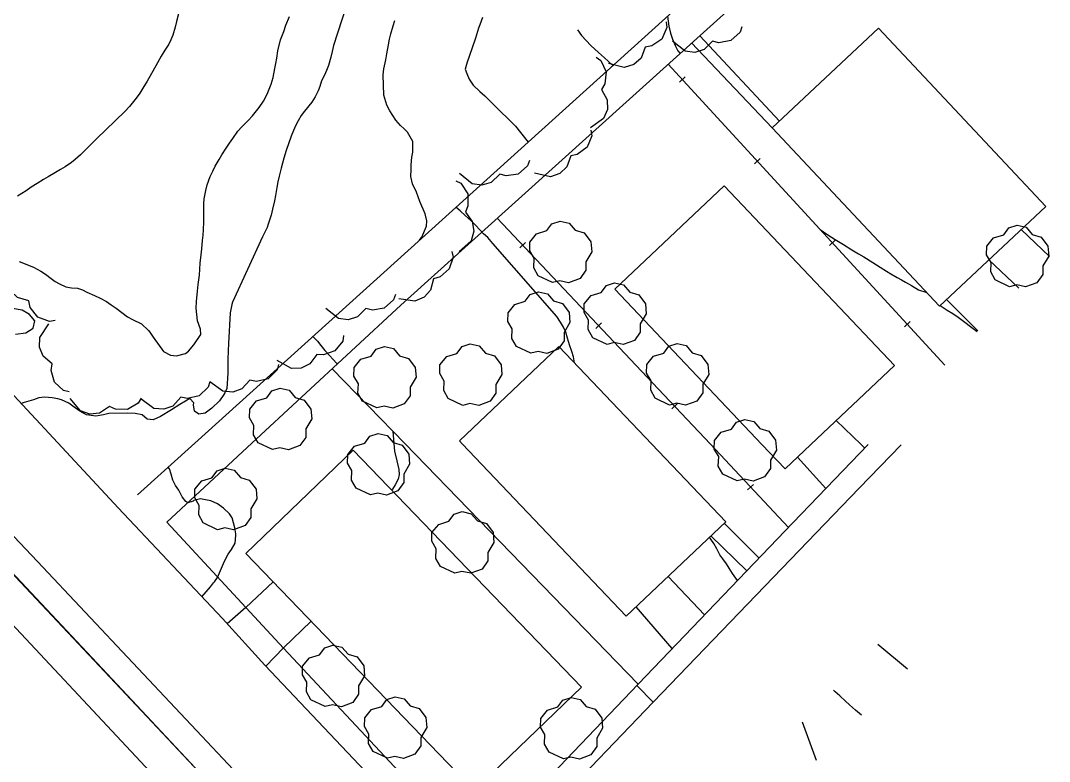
# Model space of a CAD drawing. Extents: x 483350 to 484165, y 4631134 to 4631561.
# Drawn here: x 484100.1 to 484165.1, y 4631476.9 to 4631523.8 of the extents above; entities that cross this region are included whole.
import ezdxf

# ---------------------------------------------------------------- set-up
doc = ezdxf.new("R2010")
doc.units = 0
doc.header["$MEASUREMENT"] = 0
doc.layers.add('1000_corbes', color=35, linetype='Continuous', plot=False)
doc.layers.add('1000_corbes mestres', color=37, linetype='Continuous', plot=False)
doc.layers.add('_POUM POLIGON', color=5, linetype='Continuous', lineweight=30)
for name, color, linetype in [('edificació', 252, 'Continuous'), ('illes', 252, 'Continuous'), ('parcel.les', 252, 'Continuous'), ('voreres', 252, 'Continuous')]:
    doc.layers.add(name, color=color, linetype=linetype)
doc.layers.add('vegetació_ boscos', color=7, linetype='Continuous', true_color=0x8bb078)
doc.layers.add('vegetació_arbres', color=7, linetype='Continuous', true_color=0x8bb078)

msp = doc.modelspace()

# ---------------------------------------------------------------- linework, layer by layer
at = {"layer": '1000_corbes', "flags": 128}
for points in [[(484120.722, 4631524.643), (484119.925, 4631522.18), (484119.829, 4631521.803), (484119.746, 4631521.442), (484119.608, 4631520.925), (484119.48, 4631520.61), (484119.34, 4631520.322), (484119.167, 4631519.945), (484119.06, 4631519.605), (484118.956, 4631519.322), (484118.758, 4631518.946), (484118.543, 4631518.612), (484118.083, 4631518.03), (484117.88, 4631517.756), (484117.69, 4631517.426), (484117.502, 4631517.062), (484117.245, 4631516.465), (484116.922, 4631515.545), (484116.786, 4631515.059), (484116.695, 4631514.743), (484116.604, 4631514.426), (484116.478, 4631513.921), (484116.4, 4631513.572), (484116.336, 4631513.22), (484116.252, 4631512.708), (484116.185, 4631512.371), (484116.062, 4631511.846), (484115.969, 4631511.473), (484115.795, 4631510.886), (484115.718, 4631510.681), (484115.434, 4631510.102), (484113.544, 4631505.97), (484113.498, 4631505.812), (484113.381, 4631505.287), (484113.282, 4631503.348), (484113.266, 4631502.899), (484113.241, 4631502.335), (484113.24, 4631501.604), (484113.241, 4631501.485), (484113.175, 4631500.516), (484113.045, 4631500.24), (484112.988, 4631500.135), (484112.709, 4631499.735), (484112.221, 4631499.265), (484111.813, 4631498.954), (484111.408, 4631498.888), (484111.141, 4631499.069), (484111.071, 4631499.482), (484111.099, 4631499.608), (484110.844, 4631499.875), (484110.563, 4631499.719), (484110.212, 4631499.496), (484109.675, 4631499.162), (484108.984, 4631498.73), (484108.532, 4631498.528), (484108.133, 4631498.575), (484107.836, 4631498.854), (484107.392, 4631498.935), (484106.896, 4631498.957), (484105.722, 4631498.921), (484105.392, 4631498.836), (484104.903, 4631498.765), (484104.301, 4631498.85), (484103.895, 4631499.08), (484103.525, 4631499.339), (484103.192, 4631499.579), (484102.736, 4631499.801), (484102.492, 4631499.859), (484102.138, 4631499.914), (484101.682, 4631499.97), (484101.3, 4631499.916), (484100.966, 4631499.796), (484100.668, 4631499.704), (484100.366, 4631499.632), (484100.183, 4631499.566)], [(484120.722, 4631524.643), (484119.925, 4631522.18), (484119.829, 4631521.803), (484119.746, 4631521.442), (484119.608, 4631520.925), (484119.48, 4631520.61), (484119.34, 4631520.322), (484119.167, 4631519.945), (484119.06, 4631519.605), (484118.956, 4631519.322), (484118.758, 4631518.946), (484118.543, 4631518.612), (484118.083, 4631518.03), (484117.88, 4631517.756), (484117.69, 4631517.426), (484117.502, 4631517.062), (484117.245, 4631516.465), (484116.922, 4631515.545), (484116.786, 4631515.059), (484116.695, 4631514.743), (484116.604, 4631514.426), (484116.478, 4631513.921), (484116.4, 4631513.572), (484116.336, 4631513.22), (484116.252, 4631512.708), (484116.185, 4631512.371), (484116.062, 4631511.846), (484115.969, 4631511.473), (484115.795, 4631510.886), (484115.718, 4631510.681), (484115.434, 4631510.102), (484113.544, 4631505.97), (484113.498, 4631505.812), (484113.381, 4631505.287), (484113.282, 4631503.348), (484113.266, 4631502.899), (484113.241, 4631502.335), (484113.24, 4631501.604), (484113.241, 4631501.485), (484113.175, 4631500.516), (484113.045, 4631500.24), (484112.988, 4631500.135), (484112.709, 4631499.735), (484112.221, 4631499.265), (484111.813, 4631498.954), (484111.408, 4631498.888), (484111.141, 4631499.069), (484111.071, 4631499.482), (484111.099, 4631499.608), (484110.844, 4631499.875), (484110.563, 4631499.719), (484110.212, 4631499.496), (484109.675, 4631499.162), (484108.984, 4631498.73), (484108.532, 4631498.528), (484108.133, 4631498.575), (484107.836, 4631498.854), (484107.392, 4631498.935), (484106.896, 4631498.957), (484105.722, 4631498.921), (484105.392, 4631498.836), (484104.903, 4631498.765), (484104.301, 4631498.85), (484103.895, 4631499.08), (484103.525, 4631499.339), (484103.192, 4631499.579), (484102.736, 4631499.801), (484102.492, 4631499.859), (484102.138, 4631499.914), (484101.682, 4631499.97), (484101.3, 4631499.916), (484100.966, 4631499.796), (484100.668, 4631499.704), (484100.366, 4631499.632), (484100.183, 4631499.566)], [(484110.154, 4631524.278), (484110.003, 4631523.704), (484109.903, 4631523.342), (484109.759, 4631522.847), (484109.641, 4631522.549), (484109.508, 4631522.27), (484109.262, 4631521.889), (484109.025, 4631521.505), (484108.791, 4631521.091), (484108.307, 4631520.23), (484108.136, 4631519.932), (484107.864, 4631519.488), (484107.676, 4631519.183), (484107.447, 4631518.857), (484107.035, 4631518.339), (484106.735, 4631518.007), (484105.527, 4631516.85), (484105.411, 4631516.739), (484105.071, 4631516.41), (484103.93, 4631515.285), (484103.594, 4631514.984), (484103.354, 4631514.802), (484102.958, 4631514.529), (484102.667, 4631514.349), (484102.362, 4631514.166), (484101.896, 4631513.887), (484101.596, 4631513.71), (484101.19, 4631513.462), (484100.825, 4631513.236), (484100.508, 4631513.01), (484099.96, 4631512.669)], [(484110.154, 4631524.278), (484110.003, 4631523.704), (484109.903, 4631523.342), (484109.759, 4631522.847), (484109.641, 4631522.549), (484109.508, 4631522.27), (484109.262, 4631521.889), (484109.025, 4631521.505), (484108.791, 4631521.091), (484108.307, 4631520.23), (484108.136, 4631519.932), (484107.864, 4631519.488), (484107.676, 4631519.183), (484107.447, 4631518.857), (484107.035, 4631518.339), (484106.735, 4631518.007), (484105.527, 4631516.85), (484105.411, 4631516.739), (484105.071, 4631516.41), (484103.93, 4631515.285), (484103.594, 4631514.984), (484103.354, 4631514.802), (484102.958, 4631514.529), (484102.667, 4631514.349), (484102.362, 4631514.166), (484101.896, 4631513.887), (484101.596, 4631513.71), (484101.19, 4631513.462), (484100.825, 4631513.236), (484100.508, 4631513.01), (484099.96, 4631512.669)], [(484104.324, 4631506.6), (484104.811, 4631506.388), (484105.18, 4631506.223), (484105.568, 4631506.008), (484105.877, 4631505.789), (484106.182, 4631505.579), (484106.544, 4631505.312), (484106.91, 4631505.047), (484107.224, 4631504.877), (484107.78, 4631504.592), (484108.238, 4631504.18), (484108.314, 4631504.073), (484108.516, 4631503.747), (484109.167, 4631502.838), (484109.614, 4631502.617), (484109.994, 4631502.567), (484110.567, 4631502.713), (484110.746, 4631502.864), (484111.093, 4631503.267), (484111.529, 4631503.913), (484111.516, 4631504.269), (484111.317, 4631504.777), (484111.234, 4631505.594), (484111.255, 4631506.012), (484111.314, 4631506.663), (484111.369, 4631507.082), (484111.442, 4631507.678), (484111.473, 4631508.059), (484111.502, 4631508.426), (484111.547, 4631508.967), (484111.594, 4631509.329), (484111.648, 4631509.856), (484111.673, 4631510.2), (484111.697, 4631510.544), (484111.719, 4631511.046), (484111.724, 4631511.375), (484111.716, 4631511.856), (484111.722, 4631512.179), (484111.747, 4631512.506), (484111.842, 4631513.024), (484111.934, 4631513.377), (484112.13, 4631513.906), (484112.291, 4631514.24), (484112.447, 4631514.557), (484112.687, 4631514.991), (484112.854, 4631515.272), (484113.137, 4631515.706), (484113.345, 4631516.009), (484113.55, 4631516.32), (484113.88, 4631516.77), (484114.129, 4631517.047), (484114.519, 4631517.45), (484114.789, 4631517.744), (484115.215, 4631518.276), (484115.491, 4631518.679), (484115.723, 4631519.104), (484115.984, 4631519.753), (484116.098, 4631520.166), (484116.213, 4631520.725), (484116.278, 4631521.059), (484116.335, 4631521.385), (484116.407, 4631521.848), (484116.577, 4631522.551), (484116.768, 4631523.062), (484116.897, 4631523.468), (484117.131, 4631524.027)], [(484104.324, 4631506.6), (484104.811, 4631506.388), (484105.18, 4631506.223), (484105.568, 4631506.008), (484105.877, 4631505.789), (484106.182, 4631505.579), (484106.544, 4631505.312), (484106.91, 4631505.047), (484107.224, 4631504.877), (484107.78, 4631504.592), (484108.238, 4631504.18), (484108.314, 4631504.073), (484108.516, 4631503.747), (484109.167, 4631502.838), (484109.614, 4631502.617), (484109.994, 4631502.567), (484110.567, 4631502.713), (484110.746, 4631502.864), (484111.093, 4631503.267), (484111.529, 4631503.913), (484111.516, 4631504.269), (484111.317, 4631504.777), (484111.234, 4631505.594), (484111.255, 4631506.012), (484111.314, 4631506.663), (484111.369, 4631507.082), (484111.442, 4631507.678), (484111.473, 4631508.059), (484111.502, 4631508.426), (484111.547, 4631508.967), (484111.594, 4631509.329), (484111.648, 4631509.856), (484111.673, 4631510.2), (484111.697, 4631510.544), (484111.719, 4631511.046), (484111.724, 4631511.375), (484111.716, 4631511.856), (484111.722, 4631512.179), (484111.747, 4631512.506), (484111.842, 4631513.024), (484111.934, 4631513.377), (484112.13, 4631513.906), (484112.291, 4631514.24), (484112.447, 4631514.557), (484112.687, 4631514.991), (484112.854, 4631515.272), (484113.137, 4631515.706), (484113.345, 4631516.009), (484113.55, 4631516.32), (484113.88, 4631516.77), (484114.129, 4631517.047), (484114.519, 4631517.45), (484114.789, 4631517.744), (484115.215, 4631518.276), (484115.491, 4631518.679), (484115.723, 4631519.104), (484115.984, 4631519.753), (484116.098, 4631520.166), (484116.213, 4631520.725), (484116.278, 4631521.059), (484116.335, 4631521.385), (484116.407, 4631521.848), (484116.577, 4631522.551), (484116.768, 4631523.062), (484116.897, 4631523.468), (484117.131, 4631524.027)], [(484129.329, 4631523.965), (484129.15, 4631523.502), (484129.07, 4631523.283), (484128.882, 4631522.655), (484128.496, 4631521.485), (484128.368, 4631521.127), (484128.232, 4631520.695), (484128.337, 4631520.412), (484128.486, 4631520.052), (484128.744, 4631519.68), (484129.156, 4631519.277), (484129.465, 4631518.998), (484129.578, 4631518.896), (484129.927, 4631518.566), (484130.453, 4631518.028), (484130.951, 4631517.552), (484131.403, 4631517.086), (484131.73, 4631516.69), (484132.203, 4631516.084)], [(484129.329, 4631523.965), (484129.15, 4631523.502), (484129.07, 4631523.283), (484128.882, 4631522.655), (484128.496, 4631521.485), (484128.368, 4631521.127), (484128.232, 4631520.695), (484128.337, 4631520.412), (484128.486, 4631520.052), (484128.744, 4631519.68), (484129.156, 4631519.277), (484129.465, 4631518.998), (484129.578, 4631518.896), (484129.927, 4631518.566), (484130.453, 4631518.028), (484130.951, 4631517.552), (484131.403, 4631517.086), (484131.73, 4631516.69), (484132.203, 4631516.084)], [(484141.015, 4631524.051), (484141.106, 4631523.412), (484141.211, 4631522.967), (484141.336, 4631522.591), (484141.52, 4631522.15), (484141.66, 4631521.857), (484141.814, 4631521.69)], [(484141.015, 4631524.051), (484141.106, 4631523.412), (484141.211, 4631522.967), (484141.336, 4631522.591), (484141.52, 4631522.15), (484141.66, 4631521.857), (484141.814, 4631521.69)], [(484135.334, 4631523.185), (484135.588, 4631522.822), (484136.168, 4631522.192), (484136.653, 4631521.745), (484137.027, 4631521.407), (484137.265, 4631521.193), (484137.56, 4631520.927)], [(484135.334, 4631523.185), (484135.588, 4631522.822), (484136.168, 4631522.192), (484136.653, 4631521.745), (484137.027, 4631521.407), (484137.265, 4631521.193), (484137.56, 4631520.927)], [(484135.149, 4631502.124), (484135.072, 4631502.501), (484134.966, 4631502.838), (484134.827, 4631503.269), (484134.703, 4631503.693), (484134.595, 4631504.076), (484134.443, 4631504.385), (484134.257, 4631504.704), (484134.023, 4631505.054), (484129.991, 4631509.675), (484129.657, 4631510.051), (484129.387, 4631510.295), (484129.179, 4631510.519), (484128.865, 4631510.851), (484128.608, 4631511.103), (484128.23, 4631511.449), (484127.909, 4631511.738), (484127.651, 4631511.97)], [(484135.149, 4631502.124), (484135.072, 4631502.501), (484134.966, 4631502.838), (484134.827, 4631503.269), (484134.703, 4631503.693), (484134.595, 4631504.076), (484134.443, 4631504.385), (484134.257, 4631504.704), (484134.023, 4631505.054), (484129.991, 4631509.675), (484129.657, 4631510.051), (484129.387, 4631510.295), (484129.179, 4631510.519), (484128.865, 4631510.851), (484128.608, 4631511.103), (484128.23, 4631511.449), (484127.909, 4631511.738), (484127.651, 4631511.97)], [(484150.657, 4631510.56), (484151.154, 4631510.23), (484151.612, 4631509.925), (484152.125, 4631509.604), (484152.654, 4631509.278), (484153.081, 4631509.022), (484153.415, 4631508.825), (484153.989, 4631508.464), (484154.454, 4631508.168), (484154.852, 4631507.928), (484155.124, 4631507.764), (484155.528, 4631507.519), (484155.793, 4631507.372), (484156.059, 4631507.224), (484156.429, 4631507.025), (484156.871, 4631506.751), (484157.39, 4631506.573)], [(484150.657, 4631510.56), (484151.154, 4631510.23), (484151.612, 4631509.925), (484152.125, 4631509.604), (484152.654, 4631509.278), (484153.081, 4631509.022), (484153.415, 4631508.825), (484153.989, 4631508.464), (484154.454, 4631508.168), (484154.852, 4631507.928), (484155.124, 4631507.764), (484155.528, 4631507.519), (484155.793, 4631507.372), (484156.059, 4631507.224), (484156.429, 4631507.025), (484156.871, 4631506.751), (484157.39, 4631506.573)], [(484100.057, 4631508.526), (484100.953, 4631508.177), (484101.429, 4631507.915), (484101.728, 4631507.727), (484102.084, 4631507.471), (484102.321, 4631507.268), (484102.6, 4631507.124), (484102.995, 4631506.941), (484103.358, 4631506.872), (484103.745, 4631506.853), (484104.059, 4631506.742), (484104.324, 4631506.6)], [(484100.057, 4631508.526), (484100.953, 4631508.177), (484101.429, 4631507.915), (484101.728, 4631507.727), (484102.084, 4631507.471), (484102.321, 4631507.268), (484102.6, 4631507.124), (484102.995, 4631506.941), (484103.358, 4631506.872), (484103.745, 4631506.853), (484104.059, 4631506.742), (484104.324, 4631506.6)], [(484099.83, 4631503.951), (484100.474, 4631504.033), (484100.948, 4631504.333), (484101.052, 4631504.783), (484100.711, 4631505.181), (484100.605, 4631505.255), (484100.252, 4631505.455), (484099.629, 4631505.558)], [(484099.83, 4631503.951), (484100.474, 4631504.033), (484100.948, 4631504.333), (484101.052, 4631504.783), (484100.711, 4631505.181), (484100.605, 4631505.255), (484100.252, 4631505.455), (484099.629, 4631505.558)], [(484158.245, 4631505.762), (484158.681, 4631505.461), (484159.035, 4631505.244), (484159.373, 4631505.01), (484160.571, 4631504.11)], [(484158.245, 4631505.762), (484158.681, 4631505.461), (484159.035, 4631505.244), (484159.373, 4631505.01), (484160.571, 4631504.11)], [(484118.616, 4631503.802), (484118.901, 4631503.502), (484119.111, 4631503.227), (484119.365, 4631502.912), (484119.663, 4631502.585), (484119.896, 4631502.348), (484120.098, 4631502.118), (484120.15, 4631502.043)], [(484118.616, 4631503.802), (484118.901, 4631503.502), (484119.111, 4631503.227), (484119.365, 4631502.912), (484119.663, 4631502.585), (484119.896, 4631502.348), (484120.098, 4631502.118), (484120.15, 4631502.043)], [(484123.667, 4631497.811), (484123.726, 4631497.031)], [(484123.667, 4631497.811), (484123.726, 4631497.031)], [(484123.726, 4631497.031), (484123.763, 4631496.552), (484123.917, 4631495.928), (484124.033, 4631495.388), (484124.073, 4631495.073), (484123.998, 4631494.774), (484123.815, 4631494.416), (484123.648, 4631494.158), (484123.587, 4631494.091)], [(484123.726, 4631497.031), (484123.763, 4631496.552), (484123.917, 4631495.928), (484124.033, 4631495.388), (484124.073, 4631495.073), (484123.998, 4631494.774), (484123.815, 4631494.416), (484123.648, 4631494.158), (484123.587, 4631494.091)], [(484145.442, 4631488.375), (484145.124, 4631488.82), (484144.905, 4631489.152), (484144.732, 4631489.426), (484144.514, 4631489.746), (484144.331, 4631489.997), (484144.128, 4631490.369), (484143.94, 4631490.71), (484143.761, 4631490.989), (484143.667, 4631491.108)], [(484145.442, 4631488.375), (484145.124, 4631488.82), (484144.905, 4631489.152), (484144.732, 4631489.426), (484144.514, 4631489.746), (484144.331, 4631489.997), (484144.128, 4631490.369), (484143.94, 4631490.71), (484143.761, 4631490.989), (484143.667, 4631491.108)], [(484153.267, 4631479.857), (484152.898, 4631480.184), (484152.523, 4631480.522), (484152.268, 4631480.752), (484151.908, 4631481.076), (484151.605, 4631481.349), (484151.497, 4631481.44)], [(484153.267, 4631479.857), (484152.898, 4631480.184), (484152.523, 4631480.522), (484152.268, 4631480.752), (484151.908, 4631481.076), (484151.605, 4631481.349), (484151.497, 4631481.44)]]:
    msp.add_lwpolyline(points, dxfattribs=at)
at = {"layer": '1000_corbes mestres', "flags": 128}
for points in [[(484125.358, 4631509.897), (484125.496, 4631510.068), (484125.785, 4631510.76), (484125.809, 4631511.109), (484125.709, 4631511.555), (484125.366, 4631512.321), (484125.151, 4631512.913), (484124.914, 4631513.445), (484124.801, 4631513.917), (484124.813, 4631514.343), (484124.822, 4631514.652), (484124.873, 4631515.139), (484124.922, 4631515.445), (484124.929, 4631516.122), (484124.587, 4631516.71), (484124.375, 4631516.923), (484124.154, 4631517.138), (484123.856, 4631517.476), (484123.483, 4631518.054), (484123.29, 4631518.426), (484123.102, 4631519.043), (484123.043, 4631520.339), (484123.1, 4631520.713), (484123.217, 4631521.286), (484123.293, 4631521.67), (484123.391, 4631522.233), (484123.458, 4631522.582), (484123.53, 4631522.925), (484123.676, 4631523.44), (484123.8, 4631523.775)], [(484125.358, 4631509.897), (484125.496, 4631510.068), (484125.785, 4631510.76), (484125.809, 4631511.109), (484125.709, 4631511.555), (484125.366, 4631512.321), (484125.151, 4631512.913), (484124.914, 4631513.445), (484124.801, 4631513.917), (484124.813, 4631514.343), (484124.822, 4631514.652), (484124.873, 4631515.139), (484124.922, 4631515.445), (484124.929, 4631516.122), (484124.587, 4631516.71), (484124.375, 4631516.923), (484124.154, 4631517.138), (484123.856, 4631517.476), (484123.483, 4631518.054), (484123.29, 4631518.426), (484123.102, 4631519.043), (484123.043, 4631520.339), (484123.1, 4631520.713), (484123.217, 4631521.286), (484123.293, 4631521.67), (484123.391, 4631522.233), (484123.458, 4631522.582), (484123.53, 4631522.925), (484123.676, 4631523.44), (484123.8, 4631523.775)], [(484111.601, 4631487.35), (484112.138, 4631487.981), (484112.335, 4631488.218), (484112.398, 4631488.3), (484112.585, 4631488.568), (484112.896, 4631489.295), (484113.027, 4631489.597), (484113.259, 4631490.045), (484113.473, 4631490.331), (484113.696, 4631490.733), (484113.744, 4631491.217), (484113.736, 4631491.316), (484113.687, 4631491.704), (484113.507, 4631492.341), (484113.34, 4631492.598), (484112.957, 4631492.938), (484112.597, 4631493.219), (484112.159, 4631493.409), (484111.827, 4631493.476), (484111.512, 4631493.545), (484111.09, 4631493.424), (484111.05, 4631493.39), (484110.713, 4631493.279), (484110.581, 4631493.371), (484110.344, 4631493.671), (484110.153, 4631494.08), (484109.938, 4631494.386), (484109.773, 4631494.723), (484109.663, 4631495.102), (484109.564, 4631495.428), (484109.479, 4631495.542)], [(484111.601, 4631487.35), (484112.138, 4631487.981), (484112.335, 4631488.218), (484112.398, 4631488.3), (484112.585, 4631488.568), (484112.896, 4631489.295), (484113.027, 4631489.597), (484113.259, 4631490.045), (484113.473, 4631490.331), (484113.696, 4631490.733), (484113.744, 4631491.217), (484113.736, 4631491.316), (484113.687, 4631491.704), (484113.507, 4631492.341), (484113.34, 4631492.598), (484112.957, 4631492.938), (484112.597, 4631493.219), (484112.159, 4631493.409), (484111.827, 4631493.476), (484111.512, 4631493.545), (484111.09, 4631493.424), (484111.05, 4631493.39), (484110.713, 4631493.279), (484110.581, 4631493.371), (484110.344, 4631493.671), (484110.153, 4631494.08), (484109.938, 4631494.386), (484109.773, 4631494.723), (484109.663, 4631495.102), (484109.564, 4631495.428), (484109.479, 4631495.542)]]:
    msp.add_lwpolyline(points, dxfattribs=at)
at = {"layer": '_POUM POLIGON', "flags": 128}
msp.add_lwpolyline([(484058.544, 4631532.515), (484053.453, 4631521.314), (484046.731, 4631505.772), (484036.487, 4631470.154, 0.187359), (484069.774, 4631455.683), (484128.232, 4631452.143), (484129.718, 4631456.806)], format="xyb", close=True, dxfattribs=at)
at = {"layer": 'edificació', "flags": 128}
for points in [[(484164.908, 4631512.011), (484154.341, 4631523.279), (484147.628, 4631516.983), (484158.195, 4631505.715), (484164.908, 4631512.011)], [(484164.908, 4631512.011), (484154.341, 4631523.279), (484147.628, 4631516.983), (484158.195, 4631505.715), (484164.908, 4631512.011)], [(484146.974, 4631496.979), (484137.687, 4631506.78), (484144.588, 4631513.32)], [(484146.974, 4631496.979), (484137.687, 4631506.78), (484144.588, 4631513.32)], [(484144.588, 4631513.32), (484155.347, 4631501.966), (484150.078, 4631496.972)], [(484144.588, 4631513.32), (484155.347, 4631501.966), (484150.078, 4631496.972)], [(484140.021, 4631496.995), (484134.154, 4631503.172), (484127.87, 4631497.203), (484128.042, 4631497.022)], [(484140.021, 4631496.995), (484134.154, 4631503.172), (484127.87, 4631497.203), (484128.042, 4631497.022)], [(484135.588, 4631481.625), (484121.159, 4631496.613), (484114.376, 4631490.083), (484128.805, 4631475.095), (484135.588, 4631481.625)], [(484135.588, 4631481.625), (484121.159, 4631496.613), (484114.376, 4631490.083), (484128.805, 4631475.095), (484135.588, 4631481.625)], [(484128.042, 4631497.022), (484138.406, 4631486.111), (484144.69, 4631492.08)], [(484128.042, 4631497.022), (484138.406, 4631486.111), (484144.69, 4631492.08)], [(484144.69, 4631492.08), (484140.021, 4631496.995)], [(484144.69, 4631492.08), (484140.021, 4631496.995)], [(484150.078, 4631496.972), (484148.446, 4631495.426), (484146.974, 4631496.979)], [(484150.078, 4631496.972), (484148.446, 4631495.426), (484146.974, 4631496.979)], [(484108.333, 4631476.282), (484102.269, 4631470.648), (484101.394, 4631471.565), (484100.838, 4631471.103), (484094.343, 4631477.985), (484092.709, 4631476.565), (484088.705, 4631480.989), (484089.761, 4631481.953), (484089.176, 4631482.648), (484096.218, 4631489.225), (484108.333, 4631476.282)], [(484108.333, 4631476.282), (484102.269, 4631470.648), (484101.394, 4631471.565), (484100.838, 4631471.103), (484094.343, 4631477.985), (484092.709, 4631476.565), (484088.705, 4631480.989), (484089.761, 4631481.953), (484089.176, 4631482.648), (484096.218, 4631489.225), (484108.333, 4631476.282)]]:
    msp.add_lwpolyline(points, dxfattribs=at)
at = {"layer": 'illes', "flags": 128}
for points in [[(484060.797, 4631530.122), (484071.953, 4631518.367), (484080.146, 4631509.617), (484091.543, 4631497.466), (484091.884, 4631497.103), (484106.557, 4631481.465), (484120.448, 4631466.638), (484129.718, 4631456.806), (484128.232, 4631452.143), (484098.87, 4631453.795), (484078.53, 4631455.094), (484076.242, 4631455.239), (484073.167, 4631455.434), (484069.774, 4631455.683), (484065.661, 4631456.068), (484062.918, 4631456.502), (484059.65, 4631457.263)], [(484060.797, 4631530.122), (484071.953, 4631518.367), (484080.146, 4631509.617), (484091.543, 4631497.466), (484091.884, 4631497.103), (484106.557, 4631481.465), (484120.448, 4631466.638), (484129.718, 4631456.806), (484128.232, 4631452.143), (484098.87, 4631453.795), (484078.53, 4631455.094), (484076.242, 4631455.239), (484073.167, 4631455.434), (484069.774, 4631455.683), (484065.661, 4631456.068), (484062.918, 4631456.502), (484059.65, 4631457.263)], [(484153.693, 4631496.964), (484148.943, 4631492.029), (484139.17, 4631481.831), (484130.572, 4631472.825), (484129.998, 4631472.438), (484129.478, 4631472.303), (484128.927, 4631472.229), (484128.361, 4631472.276), (484127.836, 4631472.512), (484127.418, 4631472.694), (484116.748, 4631484.109), (484109.381, 4631492.067), (484114.761, 4631497.051)], [(484153.693, 4631496.964), (484148.943, 4631492.029), (484139.17, 4631481.831), (484130.572, 4631472.825), (484129.998, 4631472.438), (484129.478, 4631472.303), (484128.927, 4631472.229), (484128.361, 4631472.276), (484127.836, 4631472.512), (484127.418, 4631472.694), (484116.748, 4631484.109), (484109.381, 4631492.067), (484114.761, 4631497.051)]]:
    msp.add_lwpolyline(points, dxfattribs=at)
at = {"layer": 'parcel.les', "flags": 128}
for points in [[(484111.158, 4631497.06), (484149.354, 4631531.589)], [(484111.158, 4631497.06), (484149.354, 4631531.589)], [(484114.761, 4631497.051), (484124.178, 4631505.775), (484143.704, 4631523.396), (484150.947, 4631529.932)], [(484114.761, 4631497.051), (484124.178, 4631505.775), (484143.704, 4631523.396), (484150.947, 4631529.932)], [(484158.534, 4631501.993), (484141.055, 4631521.005)], [(484158.534, 4631501.993), (484141.055, 4631521.005)], [(484142.136, 4631520.198), (484141.768, 4631519.86)], [(484142.136, 4631520.198), (484141.768, 4631519.86)], [(484146.874, 4631515.045), (484146.506, 4631514.707)], [(484146.874, 4631515.045), (484146.506, 4631514.707)], [(484143.725, 4631496.987), (484140.792, 4631500.114), (484130.263, 4631511.266)], [(484143.725, 4631496.987), (484140.792, 4631500.114), (484130.263, 4631511.266)], [(484132.046, 4631509.741), (484131.683, 4631509.398)], [(484132.046, 4631509.741), (484131.683, 4631509.398)], [(484151.612, 4631509.892), (484151.244, 4631509.554)], [(484151.612, 4631509.892), (484151.244, 4631509.554)], [(484136.852, 4631504.652), (484136.488, 4631504.308)], [(484136.852, 4631504.652), (484136.488, 4631504.308)], [(484156.349, 4631504.739), (484155.981, 4631504.4)], [(484156.349, 4631504.739), (484155.981, 4631504.4)], [(484124.425, 4631497.03), (484119.84, 4631501.756)], [(484124.425, 4631497.03), (484119.84, 4631501.756)], [(484141.655, 4631499.559), (484141.291, 4631499.217)], [(484141.655, 4631499.559), (484141.291, 4631499.217)], [(484091.884, 4631497.103), (484106.557, 4631481.465), (484120.448, 4631466.638), (484129.718, 4631456.806), (484128.232, 4631452.143)], [(484091.884, 4631497.103), (484106.557, 4631481.465), (484120.448, 4631466.638), (484129.718, 4631456.806), (484128.232, 4631452.143)], [(484107.543, 4631493.792), (484111.158, 4631497.06)], [(484107.543, 4631493.792), (484111.158, 4631497.06)], [(484139.17, 4631481.831), (484130.572, 4631472.825), (484129.998, 4631472.438), (484129.478, 4631472.303), (484128.927, 4631472.229), (484128.361, 4631472.276), (484127.836, 4631472.512), (484127.418, 4631472.694), (484116.748, 4631484.109), (484109.381, 4631492.067), (484114.761, 4631497.051)], [(484139.17, 4631481.831), (484130.572, 4631472.825), (484129.998, 4631472.438), (484129.478, 4631472.303), (484128.927, 4631472.229), (484128.361, 4631472.276), (484127.836, 4631472.512), (484127.418, 4631472.694), (484116.748, 4631484.109), (484109.381, 4631492.067), (484114.761, 4631497.051)], [(484139.17, 4631481.831), (484124.425, 4631497.03)], [(484139.17, 4631481.831), (484124.425, 4631497.03)], [(484153.693, 4631496.964), (484148.943, 4631492.029), (484139.17, 4631481.831)], [(484153.693, 4631496.964), (484148.943, 4631492.029), (484139.17, 4631481.831)], [(484148.656, 4631491.729), (484143.725, 4631496.987)], [(484148.656, 4631491.729), (484143.725, 4631496.987)], [(484146.444, 4631494.453), (484146.079, 4631494.111)], [(484146.444, 4631494.453), (484146.079, 4631494.111)], [(484154.295, 4631484.354), (484156.173, 4631482.798)], [(484154.295, 4631484.354), (484156.173, 4631482.798)], [(484150.435, 4631476.993), (484149.553, 4631479.416)], [(484150.435, 4631476.993), (484149.553, 4631479.416)]]:
    msp.add_lwpolyline(points, dxfattribs=at)
at = {"layer": 'vegetació_ boscos', "flags": 128}
for points in [[(484140.93, 4631523.674), (484140.97, 4631523.318), (484140.649, 4631522.594), (484140.021, 4631522.165), (484139.604, 4631522.087), (484139.342, 4631521.39), (484138.886, 4631520.982), (484138.285, 4631520.797), (484137.295, 4631521.052)], [(484140.93, 4631523.674), (484140.97, 4631523.318), (484140.649, 4631522.594), (484140.021, 4631522.165), (484139.604, 4631522.087), (484139.342, 4631521.39), (484138.886, 4631520.982), (484138.285, 4631520.797), (484137.295, 4631521.052)], [(484145.715, 4631523.369), (484145.605, 4631523.028), (484145.016, 4631522.498), (484144.267, 4631522.365), (484143.855, 4631522.464), (484143.331, 4631521.935), (484142.748, 4631521.75), (484142.124, 4631521.827), (484141.325, 4631522.466)], [(484145.715, 4631523.369), (484145.605, 4631523.028), (484145.016, 4631522.498), (484144.267, 4631522.365), (484143.855, 4631522.464), (484143.331, 4631521.935), (484142.748, 4631521.75), (484142.124, 4631521.827), (484141.325, 4631522.466)], [(484136.505, 4631521.446), (484136.802, 4631521.245), (484137.145, 4631520.531), (484137.063, 4631519.775), (484136.853, 4631519.407), (484137.213, 4631518.756), (484137.228, 4631518.144), (484136.978, 4631517.567), (484136.142, 4631516.979)], [(484136.505, 4631521.446), (484136.802, 4631521.245), (484137.145, 4631520.531), (484137.063, 4631519.775), (484136.853, 4631519.407), (484137.213, 4631518.756), (484137.228, 4631518.144), (484136.978, 4631517.567), (484136.142, 4631516.979)], [(484136.181, 4631516.843), (484136.23, 4631516.488), (484135.93, 4631515.754), (484135.315, 4631515.308), (484134.901, 4631515.218), (484134.659, 4631514.514), (484134.215, 4631514.093), (484133.619, 4631513.892), (484132.622, 4631514.118)], [(484136.181, 4631516.843), (484136.23, 4631516.488), (484135.93, 4631515.754), (484135.315, 4631515.308), (484134.901, 4631515.218), (484134.659, 4631514.514), (484134.215, 4631514.093), (484133.619, 4631513.892), (484132.622, 4631514.118)], [(484132.291, 4631514.922), (484132.176, 4631514.583), (484131.576, 4631514.064), (484130.826, 4631513.945), (484130.415, 4631514.051), (484129.881, 4631513.533), (484129.295, 4631513.359), (484128.672, 4631513.448), (484127.885, 4631514.101)], [(484132.291, 4631514.922), (484132.176, 4631514.583), (484131.576, 4631514.064), (484130.826, 4631513.945), (484130.415, 4631514.051), (484129.881, 4631513.533), (484129.295, 4631513.359), (484128.672, 4631513.448), (484127.885, 4631514.101)], [(484127.641, 4631513.64), (484127.961, 4631513.479), (484128.392, 4631512.814), (484128.407, 4631512.054), (484128.245, 4631511.662), (484128.685, 4631511.062), (484128.777, 4631510.457), (484128.603, 4631509.852), (484127.848, 4631509.163)], [(484127.641, 4631513.64), (484127.961, 4631513.479), (484128.392, 4631512.814), (484128.407, 4631512.054), (484128.245, 4631511.662), (484128.685, 4631511.062), (484128.777, 4631510.457), (484128.603, 4631509.852), (484127.848, 4631509.163)], [(484127.394, 4631509.167), (484127.47, 4631508.817), (484127.226, 4631508.063), (484126.645, 4631507.572), (484126.239, 4631507.451), (484126.051, 4631506.731), (484125.639, 4631506.279), (484125.06, 4631506.033), (484124.049, 4631506.184)], [(484127.394, 4631509.167), (484127.47, 4631508.817), (484127.226, 4631508.063), (484126.645, 4631507.572), (484126.239, 4631507.451), (484126.051, 4631506.731), (484125.639, 4631506.279), (484125.06, 4631506.033), (484124.049, 4631506.184)], [(484102.322, 4631504.812), (484101.969, 4631504.751), (484101.226, 4631505.028), (484100.761, 4631505.63), (484100.658, 4631506.041), (484099.947, 4631506.261), (484099.513, 4631506.692), (484099.293, 4631507.281), (484099.488, 4631508.285)], [(484102.322, 4631504.812), (484101.969, 4631504.751), (484101.226, 4631505.028), (484100.761, 4631505.63), (484100.658, 4631506.041), (484099.947, 4631506.261), (484099.513, 4631506.692), (484099.293, 4631507.281), (484099.488, 4631508.285)], [(484123.827, 4631506.451), (484123.715, 4631506.111), (484123.123, 4631505.584), (484122.374, 4631505.455), (484121.962, 4631505.556), (484121.435, 4631505.031), (484120.851, 4631504.849), (484120.227, 4631504.93), (484119.432, 4631505.572)], [(484123.827, 4631506.451), (484123.715, 4631506.111), (484123.123, 4631505.584), (484122.374, 4631505.455), (484121.962, 4631505.556), (484121.435, 4631505.031), (484120.851, 4631504.849), (484120.227, 4631504.93), (484119.432, 4631505.572)], [(484103.207, 4631500.298), (484102.857, 4631500.377), (484102.279, 4631500.919), (484102.082, 4631501.654), (484102.145, 4631502.073), (484101.574, 4631502.55), (484101.339, 4631503.114), (484101.363, 4631503.743), (484101.93, 4631504.594)], [(484103.207, 4631500.298), (484102.857, 4631500.377), (484102.279, 4631500.919), (484102.082, 4631501.654), (484102.145, 4631502.073), (484101.574, 4631502.55), (484101.339, 4631503.114), (484101.363, 4631503.743), (484101.93, 4631504.594)], [(484120.557, 4631503.856), (484120.502, 4631503.502), (484120.003, 4631502.886), (484119.285, 4631502.636), (484118.863, 4631502.669), (484118.428, 4631502.065), (484117.882, 4631501.791), (484117.253, 4631501.769), (484116.363, 4631502.274)], [(484120.557, 4631503.856), (484120.502, 4631503.502), (484120.003, 4631502.886), (484119.285, 4631502.636), (484118.863, 4631502.669), (484118.428, 4631502.065), (484117.882, 4631501.791), (484117.253, 4631501.769), (484116.363, 4631502.274)], [(484116.444, 4631502.024), (484116.349, 4631501.679), (484115.783, 4631501.125), (484115.04, 4631500.96), (484114.624, 4631501.041), (484114.123, 4631500.491), (484113.548, 4631500.281), (484112.921, 4631500.333), (484112.096, 4631500.937)], [(484116.444, 4631502.024), (484116.349, 4631501.679), (484115.783, 4631501.125), (484115.04, 4631500.96), (484114.624, 4631501.041), (484114.123, 4631500.491), (484113.548, 4631500.281), (484112.921, 4631500.333), (484112.096, 4631500.937)], [(484112.096, 4631500.937), (484112.001, 4631500.591), (484111.435, 4631500.037), (484110.692, 4631499.872), (484110.276, 4631499.953), (484109.775, 4631499.403), (484109.2, 4631499.194), (484108.573, 4631499.245), (484107.748, 4631499.849)], [(484112.096, 4631500.937), (484112.001, 4631500.591), (484111.435, 4631500.037), (484110.692, 4631499.872), (484110.276, 4631499.953), (484109.775, 4631499.403), (484109.2, 4631499.194), (484108.573, 4631499.245), (484107.748, 4631499.849)], [(484107.757, 4631499.891), (484107.582, 4631499.579), (484106.9, 4631499.176), (484106.139, 4631499.194), (484105.755, 4631499.373), (484105.136, 4631498.959), (484104.528, 4631498.893), (484103.932, 4631499.093), (484103.275, 4631499.877)], [(484107.757, 4631499.891), (484107.582, 4631499.579), (484106.9, 4631499.176), (484106.139, 4631499.194), (484105.755, 4631499.373), (484105.136, 4631498.959), (484104.528, 4631498.893), (484103.932, 4631499.093), (484103.275, 4631499.877)]]:
    msp.add_lwpolyline(points, dxfattribs=at)
at = {"layer": 'vegetació_arbres', "flags": 128}
for points in [[(484133.752, 4631507.208), (484132.844, 4631507.632), (484132.562, 4631508.14), (484132.584, 4631508.738), (484132.308, 4631509.218), (484132.316, 4631509.766), (484132.748, 4631510.288), (484133.388, 4631510.486), (484133.716, 4631510.926), (484134.232, 4631511.092), (484134.8, 4631510.962), (484135.192, 4631510.508), (484135.754, 4631510.342), (484136.18, 4631509.774), (484136.228, 4631509.148), (484135.852, 4631508.518), (484135.852, 4631507.982), (484135.488, 4631507.462), (484134.764, 4631507.194), (484134.21, 4631507.318), (484133.752, 4631507.208)], [(484133.752, 4631507.208), (484132.844, 4631507.632), (484132.562, 4631508.14), (484132.584, 4631508.738), (484132.308, 4631509.218), (484132.316, 4631509.766), (484132.748, 4631510.288), (484133.388, 4631510.486), (484133.716, 4631510.926), (484134.232, 4631511.092), (484134.8, 4631510.962), (484135.192, 4631510.508), (484135.754, 4631510.342), (484136.18, 4631509.774), (484136.228, 4631509.148), (484135.852, 4631508.518), (484135.852, 4631507.982), (484135.488, 4631507.462), (484134.764, 4631507.194), (484134.21, 4631507.318), (484133.752, 4631507.208)], [(484162.622, 4631506.943), (484161.714, 4631507.367), (484161.432, 4631507.875), (484161.454, 4631508.473), (484161.178, 4631508.953), (484161.186, 4631509.501), (484161.618, 4631510.023), (484162.258, 4631510.221), (484162.586, 4631510.661), (484163.102, 4631510.827), (484163.67, 4631510.697), (484164.062, 4631510.243), (484164.624, 4631510.077), (484165.05, 4631509.509), (484165.098, 4631508.883), (484164.722, 4631508.253), (484164.722, 4631507.717), (484164.358, 4631507.197), (484163.634, 4631506.929), (484163.08, 4631507.053), (484162.622, 4631506.943)], [(484162.622, 4631506.943), (484161.714, 4631507.367), (484161.432, 4631507.875), (484161.454, 4631508.473), (484161.178, 4631508.953), (484161.186, 4631509.501), (484161.618, 4631510.023), (484162.258, 4631510.221), (484162.586, 4631510.661), (484163.102, 4631510.827), (484163.67, 4631510.697), (484164.062, 4631510.243), (484164.624, 4631510.077), (484165.05, 4631509.509), (484165.098, 4631508.883), (484164.722, 4631508.253), (484164.722, 4631507.717), (484164.358, 4631507.197), (484163.634, 4631506.929), (484163.08, 4631507.053), (484162.622, 4631506.943)], [(484137.197, 4631503.297), (484136.289, 4631503.721), (484136.007, 4631504.229), (484136.029, 4631504.827), (484135.753, 4631505.307), (484135.761, 4631505.855), (484136.193, 4631506.377), (484136.833, 4631506.575), (484137.161, 4631507.015), (484137.677, 4631507.181), (484138.245, 4631507.051), (484138.637, 4631506.597), (484139.199, 4631506.431), (484139.625, 4631505.863), (484139.673, 4631505.237), (484139.297, 4631504.607), (484139.297, 4631504.071), (484138.933, 4631503.551), (484138.209, 4631503.283), (484137.655, 4631503.407), (484137.197, 4631503.297)], [(484137.197, 4631503.297), (484136.289, 4631503.721), (484136.007, 4631504.229), (484136.029, 4631504.827), (484135.753, 4631505.307), (484135.761, 4631505.855), (484136.193, 4631506.377), (484136.833, 4631506.575), (484137.161, 4631507.015), (484137.677, 4631507.181), (484138.245, 4631507.051), (484138.637, 4631506.597), (484139.199, 4631506.431), (484139.625, 4631505.863), (484139.673, 4631505.237), (484139.297, 4631504.607), (484139.297, 4631504.071), (484138.933, 4631503.551), (484138.209, 4631503.283), (484137.655, 4631503.407), (484137.197, 4631503.297)], [(484132.378, 4631502.741), (484131.47, 4631503.165), (484131.188, 4631503.673), (484131.21, 4631504.271), (484130.934, 4631504.751), (484130.942, 4631505.299), (484131.374, 4631505.821), (484132.014, 4631506.019), (484132.342, 4631506.459), (484132.858, 4631506.625), (484133.426, 4631506.495), (484133.818, 4631506.041), (484134.38, 4631505.875), (484134.806, 4631505.307), (484134.854, 4631504.681), (484134.478, 4631504.051), (484134.478, 4631503.515), (484134.114, 4631502.995), (484133.39, 4631502.727), (484132.836, 4631502.851), (484132.378, 4631502.741)], [(484132.378, 4631502.741), (484131.47, 4631503.165), (484131.188, 4631503.673), (484131.21, 4631504.271), (484130.934, 4631504.751), (484130.942, 4631505.299), (484131.374, 4631505.821), (484132.014, 4631506.019), (484132.342, 4631506.459), (484132.858, 4631506.625), (484133.426, 4631506.495), (484133.818, 4631506.041), (484134.38, 4631505.875), (484134.806, 4631505.307), (484134.854, 4631504.681), (484134.478, 4631504.051), (484134.478, 4631503.515), (484134.114, 4631502.995), (484133.39, 4631502.727), (484132.836, 4631502.851), (484132.378, 4631502.741)], [(484122.652, 4631499.28), (484121.744, 4631499.704), (484121.462, 4631500.212), (484121.484, 4631500.81), (484121.208, 4631501.29), (484121.216, 4631501.838), (484121.648, 4631502.36), (484122.288, 4631502.558), (484122.616, 4631502.998), (484123.132, 4631503.164), (484123.7, 4631503.034), (484124.092, 4631502.58), (484124.654, 4631502.414), (484125.08, 4631501.846), (484125.128, 4631501.22), (484124.752, 4631500.59), (484124.752, 4631500.054), (484124.388, 4631499.534), (484123.664, 4631499.266), (484123.11, 4631499.39), (484122.652, 4631499.28)], [(484122.652, 4631499.28), (484121.744, 4631499.704), (484121.462, 4631500.212), (484121.484, 4631500.81), (484121.208, 4631501.29), (484121.216, 4631501.838), (484121.648, 4631502.36), (484122.288, 4631502.558), (484122.616, 4631502.998), (484123.132, 4631503.164), (484123.7, 4631503.034), (484124.092, 4631502.58), (484124.654, 4631502.414), (484125.08, 4631501.846), (484125.128, 4631501.22), (484124.752, 4631500.59), (484124.752, 4631500.054), (484124.388, 4631499.534), (484123.664, 4631499.266), (484123.11, 4631499.39), (484122.652, 4631499.28)], [(484128.075, 4631499.445), (484127.167, 4631499.869), (484126.885, 4631500.377), (484126.907, 4631500.975), (484126.631, 4631501.455), (484126.639, 4631502.003), (484127.071, 4631502.525), (484127.711, 4631502.723), (484128.039, 4631503.163), (484128.555, 4631503.329), (484129.123, 4631503.199), (484129.515, 4631502.745), (484130.077, 4631502.579), (484130.503, 4631502.011), (484130.551, 4631501.385), (484130.175, 4631500.755), (484130.175, 4631500.219), (484129.811, 4631499.699), (484129.087, 4631499.431), (484128.533, 4631499.555), (484128.075, 4631499.445)], [(484128.075, 4631499.445), (484127.167, 4631499.869), (484126.885, 4631500.377), (484126.907, 4631500.975), (484126.631, 4631501.455), (484126.639, 4631502.003), (484127.071, 4631502.525), (484127.711, 4631502.723), (484128.039, 4631503.163), (484128.555, 4631503.329), (484129.123, 4631503.199), (484129.515, 4631502.745), (484130.077, 4631502.579), (484130.503, 4631502.011), (484130.551, 4631501.385), (484130.175, 4631500.755), (484130.175, 4631500.219), (484129.811, 4631499.699), (484129.087, 4631499.431), (484128.533, 4631499.555), (484128.075, 4631499.445)], [(484141.142, 4631499.465), (484140.234, 4631499.889), (484139.952, 4631500.397), (484139.974, 4631500.995), (484139.698, 4631501.475), (484139.706, 4631502.023), (484140.138, 4631502.545), (484140.778, 4631502.743), (484141.106, 4631503.183), (484141.622, 4631503.349), (484142.19, 4631503.219), (484142.582, 4631502.765), (484143.144, 4631502.599), (484143.57, 4631502.031), (484143.618, 4631501.405), (484143.242, 4631500.775), (484143.242, 4631500.239), (484142.878, 4631499.719), (484142.154, 4631499.451), (484141.6, 4631499.575), (484141.142, 4631499.465)], [(484141.142, 4631499.465), (484140.234, 4631499.889), (484139.952, 4631500.397), (484139.974, 4631500.995), (484139.698, 4631501.475), (484139.706, 4631502.023), (484140.138, 4631502.545), (484140.778, 4631502.743), (484141.106, 4631503.183), (484141.622, 4631503.349), (484142.19, 4631503.219), (484142.582, 4631502.765), (484143.144, 4631502.599), (484143.57, 4631502.031), (484143.618, 4631501.405), (484143.242, 4631500.775), (484143.242, 4631500.239), (484142.878, 4631499.719), (484142.154, 4631499.451), (484141.6, 4631499.575), (484141.142, 4631499.465)], [(484116.06, 4631496.646), (484115.152, 4631497.07), (484114.87, 4631497.578), (484114.892, 4631498.176), (484114.616, 4631498.656), (484114.624, 4631499.204), (484115.056, 4631499.726), (484115.696, 4631499.924), (484116.024, 4631500.364), (484116.54, 4631500.53), (484117.108, 4631500.4), (484117.5, 4631499.946), (484118.062, 4631499.78), (484118.488, 4631499.212), (484118.536, 4631498.586), (484118.16, 4631497.956), (484118.16, 4631497.42), (484117.796, 4631496.9), (484117.072, 4631496.632), (484116.518, 4631496.756), (484116.06, 4631496.646)], [(484116.06, 4631496.646), (484115.152, 4631497.07), (484114.87, 4631497.578), (484114.892, 4631498.176), (484114.616, 4631498.656), (484114.624, 4631499.204), (484115.056, 4631499.726), (484115.696, 4631499.924), (484116.024, 4631500.364), (484116.54, 4631500.53), (484117.108, 4631500.4), (484117.5, 4631499.946), (484118.062, 4631499.78), (484118.488, 4631499.212), (484118.536, 4631498.586), (484118.16, 4631497.956), (484118.16, 4631497.42), (484117.796, 4631496.9), (484117.072, 4631496.632), (484116.518, 4631496.756), (484116.06, 4631496.646)], [(484116.06, 4631496.646), (484115.152, 4631497.07), (484114.87, 4631497.578), (484114.892, 4631498.176), (484114.616, 4631498.656), (484114.624, 4631499.204), (484115.056, 4631499.726), (484115.696, 4631499.924), (484116.024, 4631500.364), (484116.54, 4631500.53), (484117.108, 4631500.4), (484117.5, 4631499.946), (484118.062, 4631499.78), (484118.488, 4631499.212), (484118.536, 4631498.586), (484118.16, 4631497.956), (484118.16, 4631497.42), (484117.796, 4631496.9), (484117.072, 4631496.632), (484116.518, 4631496.756), (484116.06, 4631496.646)], [(484116.06, 4631496.646), (484115.152, 4631497.07), (484114.87, 4631497.578), (484114.892, 4631498.176), (484114.616, 4631498.656), (484114.624, 4631499.204), (484115.056, 4631499.726), (484115.696, 4631499.924), (484116.024, 4631500.364), (484116.54, 4631500.53), (484117.108, 4631500.4), (484117.5, 4631499.946), (484118.062, 4631499.78), (484118.488, 4631499.212), (484118.536, 4631498.586), (484118.16, 4631497.956), (484118.16, 4631497.42), (484117.796, 4631496.9), (484117.072, 4631496.632), (484116.518, 4631496.756), (484116.06, 4631496.646)], [(484145.416, 4631494.672), (484144.508, 4631495.096), (484144.226, 4631495.604), (484144.248, 4631496.202), (484143.972, 4631496.682), (484143.98, 4631497.23), (484144.412, 4631497.752), (484145.052, 4631497.95), (484145.38, 4631498.39), (484145.896, 4631498.556), (484146.464, 4631498.426), (484146.856, 4631497.972), (484147.418, 4631497.806), (484147.844, 4631497.238), (484147.892, 4631496.612), (484147.516, 4631495.982), (484147.516, 4631495.446), (484147.152, 4631494.926), (484146.428, 4631494.658), (484145.874, 4631494.782), (484145.416, 4631494.672)], [(484145.416, 4631494.672), (484144.508, 4631495.096), (484144.226, 4631495.604), (484144.248, 4631496.202), (484143.972, 4631496.682), (484143.98, 4631497.23), (484144.412, 4631497.752), (484145.052, 4631497.95), (484145.38, 4631498.39), (484145.896, 4631498.556), (484146.464, 4631498.426), (484146.856, 4631497.972), (484147.418, 4631497.806), (484147.844, 4631497.238), (484147.892, 4631496.612), (484147.516, 4631495.982), (484147.516, 4631495.446), (484147.152, 4631494.926), (484146.428, 4631494.658), (484145.874, 4631494.782), (484145.416, 4631494.672)], [(484145.416, 4631494.672), (484144.508, 4631495.096), (484144.226, 4631495.604), (484144.248, 4631496.202), (484143.972, 4631496.682), (484143.98, 4631497.23), (484144.412, 4631497.752), (484145.052, 4631497.95), (484145.38, 4631498.39), (484145.896, 4631498.556), (484146.464, 4631498.426), (484146.856, 4631497.972), (484147.418, 4631497.806), (484147.844, 4631497.238), (484147.892, 4631496.612), (484147.516, 4631495.982), (484147.516, 4631495.446), (484147.152, 4631494.926), (484146.428, 4631494.658), (484145.874, 4631494.782), (484145.416, 4631494.672)], [(484145.416, 4631494.672), (484144.508, 4631495.096), (484144.226, 4631495.604), (484144.248, 4631496.202), (484143.972, 4631496.682), (484143.98, 4631497.23), (484144.412, 4631497.752), (484145.052, 4631497.95), (484145.38, 4631498.39), (484145.896, 4631498.556), (484146.464, 4631498.426), (484146.856, 4631497.972), (484147.418, 4631497.806), (484147.844, 4631497.238), (484147.892, 4631496.612), (484147.516, 4631495.982), (484147.516, 4631495.446), (484147.152, 4631494.926), (484146.428, 4631494.658), (484145.874, 4631494.782), (484145.416, 4631494.672)], [(484122.249, 4631493.787), (484121.341, 4631494.211), (484121.059, 4631494.719), (484121.081, 4631495.317), (484120.805, 4631495.797), (484120.813, 4631496.345), (484121.245, 4631496.867), (484121.885, 4631497.065), (484122.213, 4631497.505), (484122.729, 4631497.671), (484123.297, 4631497.541), (484123.689, 4631497.087), (484124.251, 4631496.921), (484124.677, 4631496.353), (484124.725, 4631495.727), (484124.349, 4631495.097), (484124.349, 4631494.561), (484123.985, 4631494.041), (484123.261, 4631493.773), (484122.707, 4631493.897), (484122.249, 4631493.787)], [(484122.249, 4631493.787), (484121.341, 4631494.211), (484121.059, 4631494.719), (484121.081, 4631495.317), (484120.805, 4631495.797), (484120.813, 4631496.345), (484121.245, 4631496.867), (484121.885, 4631497.065), (484122.213, 4631497.505), (484122.729, 4631497.671), (484123.297, 4631497.541), (484123.689, 4631497.087), (484124.251, 4631496.921), (484124.677, 4631496.353), (484124.725, 4631495.727), (484124.349, 4631495.097), (484124.349, 4631494.561), (484123.985, 4631494.041), (484123.261, 4631493.773), (484122.707, 4631493.897), (484122.249, 4631493.787)], [(484122.249, 4631493.787), (484121.341, 4631494.211), (484121.059, 4631494.719), (484121.081, 4631495.317), (484120.805, 4631495.797), (484120.813, 4631496.345), (484121.245, 4631496.867), (484121.885, 4631497.065), (484122.213, 4631497.505), (484122.729, 4631497.671), (484123.297, 4631497.541), (484123.689, 4631497.087), (484124.251, 4631496.921), (484124.677, 4631496.353), (484124.725, 4631495.727), (484124.349, 4631495.097), (484124.349, 4631494.561), (484123.985, 4631494.041), (484123.261, 4631493.773), (484122.707, 4631493.897), (484122.249, 4631493.787)], [(484122.249, 4631493.787), (484121.341, 4631494.211), (484121.059, 4631494.719), (484121.081, 4631495.317), (484120.805, 4631495.797), (484120.813, 4631496.345), (484121.245, 4631496.867), (484121.885, 4631497.065), (484122.213, 4631497.505), (484122.729, 4631497.671), (484123.297, 4631497.541), (484123.689, 4631497.087), (484124.251, 4631496.921), (484124.677, 4631496.353), (484124.725, 4631495.727), (484124.349, 4631495.097), (484124.349, 4631494.561), (484123.985, 4631494.041), (484123.261, 4631493.773), (484122.707, 4631493.897), (484122.249, 4631493.787)], [(484112.592, 4631491.587), (484111.684, 4631492.011), (484111.402, 4631492.519), (484111.424, 4631493.117), (484111.148, 4631493.597), (484111.156, 4631494.145), (484111.588, 4631494.667), (484112.228, 4631494.865), (484112.556, 4631495.305), (484113.072, 4631495.471), (484113.64, 4631495.341), (484114.032, 4631494.887), (484114.594, 4631494.721), (484115.02, 4631494.153), (484115.068, 4631493.527), (484114.692, 4631492.897), (484114.692, 4631492.361), (484114.328, 4631491.841), (484113.604, 4631491.573), (484113.05, 4631491.697), (484112.592, 4631491.587)], [(484112.592, 4631491.587), (484111.684, 4631492.011), (484111.402, 4631492.519), (484111.424, 4631493.117), (484111.148, 4631493.597), (484111.156, 4631494.145), (484111.588, 4631494.667), (484112.228, 4631494.865), (484112.556, 4631495.305), (484113.072, 4631495.471), (484113.64, 4631495.341), (484114.032, 4631494.887), (484114.594, 4631494.721), (484115.02, 4631494.153), (484115.068, 4631493.527), (484114.692, 4631492.897), (484114.692, 4631492.361), (484114.328, 4631491.841), (484113.604, 4631491.573), (484113.05, 4631491.697), (484112.592, 4631491.587)], [(484127.572, 4631488.843), (484126.664, 4631489.267), (484126.382, 4631489.775), (484126.404, 4631490.373), (484126.128, 4631490.853), (484126.136, 4631491.401), (484126.568, 4631491.923), (484127.208, 4631492.121), (484127.536, 4631492.561), (484128.052, 4631492.727), (484128.62, 4631492.597), (484129.012, 4631492.143), (484129.574, 4631491.977), (484130, 4631491.409), (484130.048, 4631490.783), (484129.672, 4631490.153), (484129.672, 4631489.617), (484129.308, 4631489.097), (484128.584, 4631488.829), (484128.03, 4631488.953), (484127.572, 4631488.843)], [(484127.572, 4631488.843), (484126.664, 4631489.267), (484126.382, 4631489.775), (484126.404, 4631490.373), (484126.128, 4631490.853), (484126.136, 4631491.401), (484126.568, 4631491.923), (484127.208, 4631492.121), (484127.536, 4631492.561), (484128.052, 4631492.727), (484128.62, 4631492.597), (484129.012, 4631492.143), (484129.574, 4631491.977), (484130, 4631491.409), (484130.048, 4631490.783), (484129.672, 4631490.153), (484129.672, 4631489.617), (484129.308, 4631489.097), (484128.584, 4631488.829), (484128.03, 4631488.953), (484127.572, 4631488.843)], [(484119.398, 4631480.41), (484118.49, 4631480.834), (484118.208, 4631481.342), (484118.23, 4631481.94), (484117.954, 4631482.42), (484117.962, 4631482.968), (484118.394, 4631483.49), (484119.034, 4631483.688), (484119.362, 4631484.128), (484119.878, 4631484.294), (484120.446, 4631484.164), (484120.838, 4631483.71), (484121.4, 4631483.544), (484121.826, 4631482.976), (484121.874, 4631482.35), (484121.498, 4631481.72), (484121.498, 4631481.184), (484121.134, 4631480.664), (484120.41, 4631480.396), (484119.856, 4631480.52), (484119.398, 4631480.41)], [(484119.398, 4631480.41), (484118.49, 4631480.834), (484118.208, 4631481.342), (484118.23, 4631481.94), (484117.954, 4631482.42), (484117.962, 4631482.968), (484118.394, 4631483.49), (484119.034, 4631483.688), (484119.362, 4631484.128), (484119.878, 4631484.294), (484120.446, 4631484.164), (484120.838, 4631483.71), (484121.4, 4631483.544), (484121.826, 4631482.976), (484121.874, 4631482.35), (484121.498, 4631481.72), (484121.498, 4631481.184), (484121.134, 4631480.664), (484120.41, 4631480.396), (484119.856, 4631480.52), (484119.398, 4631480.41)], [(484123.325, 4631477.144), (484122.417, 4631477.568), (484122.135, 4631478.076), (484122.157, 4631478.674), (484121.881, 4631479.154), (484121.889, 4631479.702), (484122.321, 4631480.224), (484122.961, 4631480.422), (484123.289, 4631480.862), (484123.805, 4631481.028), (484124.373, 4631480.898), (484124.765, 4631480.444), (484125.327, 4631480.278), (484125.753, 4631479.71), (484125.801, 4631479.084), (484125.425, 4631478.454), (484125.425, 4631477.918), (484125.061, 4631477.398), (484124.337, 4631477.13), (484123.783, 4631477.254), (484123.325, 4631477.144)], [(484123.325, 4631477.144), (484122.417, 4631477.568), (484122.135, 4631478.076), (484122.157, 4631478.674), (484121.881, 4631479.154), (484121.889, 4631479.702), (484122.321, 4631480.224), (484122.961, 4631480.422), (484123.289, 4631480.862), (484123.805, 4631481.028), (484124.373, 4631480.898), (484124.765, 4631480.444), (484125.327, 4631480.278), (484125.753, 4631479.71), (484125.801, 4631479.084), (484125.425, 4631478.454), (484125.425, 4631477.918), (484125.061, 4631477.398), (484124.337, 4631477.13), (484123.783, 4631477.254), (484123.325, 4631477.144)], [(484134.441, 4631477.103), (484133.533, 4631477.527), (484133.251, 4631478.035), (484133.273, 4631478.633), (484132.997, 4631479.113), (484133.005, 4631479.661), (484133.437, 4631480.183), (484134.077, 4631480.381), (484134.405, 4631480.821), (484134.921, 4631480.987), (484135.489, 4631480.857), (484135.881, 4631480.403), (484136.443, 4631480.237), (484136.869, 4631479.669), (484136.917, 4631479.043), (484136.541, 4631478.413), (484136.541, 4631477.877), (484136.177, 4631477.357), (484135.453, 4631477.089), (484134.899, 4631477.213), (484134.441, 4631477.103)], [(484134.441, 4631477.103), (484133.533, 4631477.527), (484133.251, 4631478.035), (484133.273, 4631478.633), (484132.997, 4631479.113), (484133.005, 4631479.661), (484133.437, 4631480.183), (484134.077, 4631480.381), (484134.405, 4631480.821), (484134.921, 4631480.987), (484135.489, 4631480.857), (484135.881, 4631480.403), (484136.443, 4631480.237), (484136.869, 4631479.669), (484136.917, 4631479.043), (484136.541, 4631478.413), (484136.541, 4631477.877), (484136.177, 4631477.357), (484135.453, 4631477.089), (484134.899, 4631477.213), (484134.441, 4631477.103)]]:
    msp.add_lwpolyline(points, dxfattribs=at)
at = {"layer": 'voreres', "flags": 128}
for points in [[(484102.497, 4631497.079), (484099.717, 4631500.067), (484091.91, 4631508.361), (484080.194, 4631520.88), (484071.671, 4631529.868), (484067.744, 4631533.985), (484066.625, 4631535.192), (484066.065, 4631536.029), (484065.792, 4631536.814), (484065.776, 4631537.716), (484065.858, 4631538.681), (484066.055, 4631539.371), (484066.379, 4631540.096), (484067.065, 4631541.037)], [(484102.497, 4631497.079), (484099.717, 4631500.067), (484091.91, 4631508.361), (484080.194, 4631520.88), (484071.671, 4631529.868), (484067.744, 4631533.985), (484066.625, 4631535.192), (484066.065, 4631536.029), (484065.792, 4631536.814), (484065.776, 4631537.716), (484065.858, 4631538.681), (484066.055, 4631539.371), (484066.379, 4631540.096), (484067.065, 4631541.037)], [(484148.082, 4631517.409), (484143.053, 4631522.808)], [(484148.082, 4631517.409), (484143.053, 4631522.808)], [(484142.541, 4631522.347), (484147.628, 4631516.983)], [(484142.541, 4631522.347), (484147.628, 4631516.983)], [(484163.352, 4631510.552), (484165.143, 4631508.859)], [(484163.352, 4631510.552), (484165.143, 4631508.859)], [(484163.202, 4631506.843), (484161.314, 4631508.64)], [(484163.202, 4631506.843), (484161.314, 4631508.64)], [(484158.646, 4631506.138), (484160.614, 4631504.154)], [(484158.646, 4631506.138), (484160.614, 4631504.154)], [(484153.252, 4631496.965), (484151.671, 4631498.482)], [(484153.252, 4631496.965), (484151.671, 4631498.482)], [(484094.075, 4631497.098), (484101.225, 4631489.57), (484113.262, 4631476.767), (484120.738, 4631468.827)], [(484094.075, 4631497.098), (484101.225, 4631489.57), (484113.262, 4631476.767), (484120.738, 4631468.827)], [(484140.113, 4631480.692), (484133.732, 4631474.036), (484131.23, 4631471.412), (484130.822, 4631471.15), (484130.009, 4631470.87), (484129.134, 4631470.759), (484128.21, 4631470.832), (484127.548, 4631471.03), (484126.993, 4631471.25), (484126.142, 4631471.93), (484124.532, 4631473.562), (484115.579, 4631483.023), (484112.901, 4631485.967), (484106.314, 4631492.975), (484102.497, 4631497.079)], [(484140.113, 4631480.692), (484133.732, 4631474.036), (484131.23, 4631471.412), (484130.822, 4631471.15), (484130.009, 4631470.87), (484129.134, 4631470.759), (484128.21, 4631470.832), (484127.548, 4631471.03), (484126.993, 4631471.25), (484126.142, 4631471.93), (484124.532, 4631473.562), (484115.579, 4631483.023), (484112.901, 4631485.967), (484106.314, 4631492.975), (484102.497, 4631497.079)], [(484155.77, 4631496.96), (484153.122, 4631494.207), (484140.113, 4631480.692), (484139.078, 4631481.734)], [(484155.77, 4631496.96), (484153.122, 4631494.207), (484140.113, 4631480.692), (484139.078, 4631481.734)], [(484153.482, 4631496.745), (484153.252, 4631496.965)], [(484153.482, 4631496.745), (484153.252, 4631496.965)], [(484151.014, 4631494.181), (484149.236, 4631496.174)], [(484151.014, 4631494.181), (484149.236, 4631496.174)], [(484146.801, 4631489.794), (484144.601, 4631491.995)], [(484146.801, 4631489.794), (484144.601, 4631491.995)], [(484143.76, 4631491.197), (484146.035, 4631488.994)], [(484143.76, 4631491.197), (484146.035, 4631488.994)], [(484114.37, 4631486.662), (484116.106, 4631488.286)], [(484114.37, 4631486.662), (484116.106, 4631488.286)], [(484143.356, 4631486.199), (484141.05, 4631488.622)], [(484143.356, 4631486.199), (484141.05, 4631488.622)], [(484141.316, 4631484.07), (484139.028, 4631486.702)], [(484141.316, 4631484.07), (484139.028, 4631486.702)], [(484114.37, 4631486.662), (484113.202, 4631485.637)], [(484114.37, 4631486.662), (484113.202, 4631485.637)], [(484116.747, 4631484.11), (484118.495, 4631485.805)], [(484116.747, 4631484.11), (484118.495, 4631485.805)], [(484116.749, 4631484.111), (484115.643, 4631482.955)], [(484116.749, 4631484.111), (484115.643, 4631482.955)]]:
    msp.add_lwpolyline(points, dxfattribs=at)

doc.saveas('drawing.dxf')
